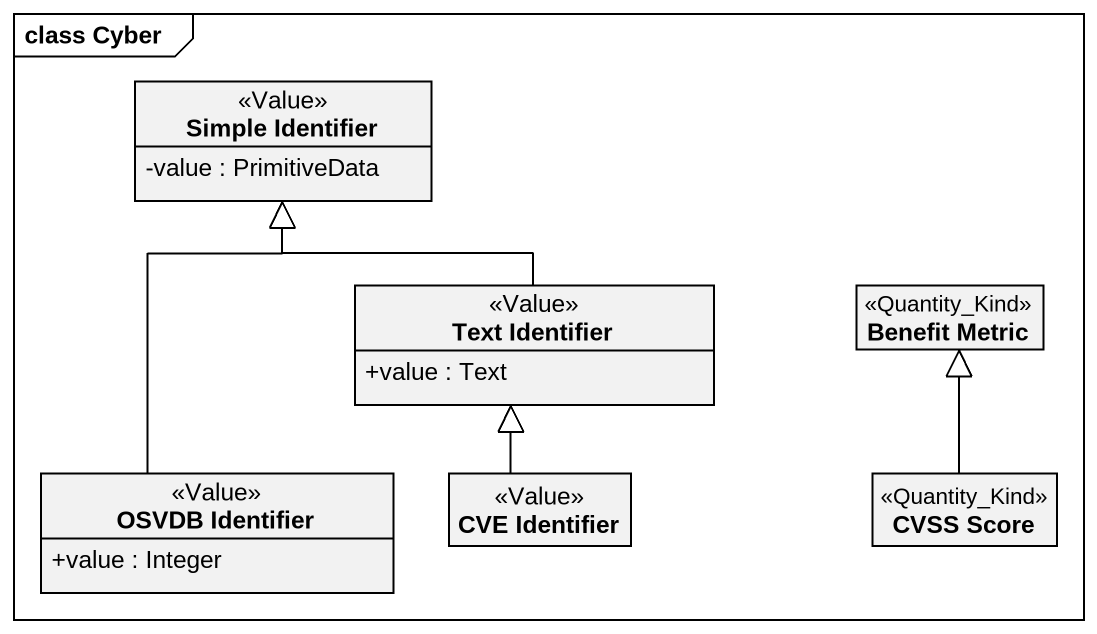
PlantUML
@startuml
mainframe class Cyber
hide circle
hide empty members
skinparam classAttributeIconSize 0
class "Simple Identifier" as Simple_Identifier <<Value>> {
  -value : PrimitiveData
}
class "Text Identifier" as Text_Identifier <<Value>> {
  +value : Text
}
class "Benefit Metric" as Benefit_Metric <<Quantity_Kind>>
class "OSVDB Identifier" as OSVDB_Identifier <<Value>> {
  +value : Integer
}
class "CVE Identifier" as CVE_Identifier <<Value>>
class "CVSS Score" as CVSS_Score <<Quantity_Kind>>
Text_Identifier -up-|> Simple_Identifier
OSVDB_Identifier -up-|> Simple_Identifier
CVE_Identifier -up-|> Text_Identifier
CVSS_Score -up-|> Benefit_Metric
@enduml
